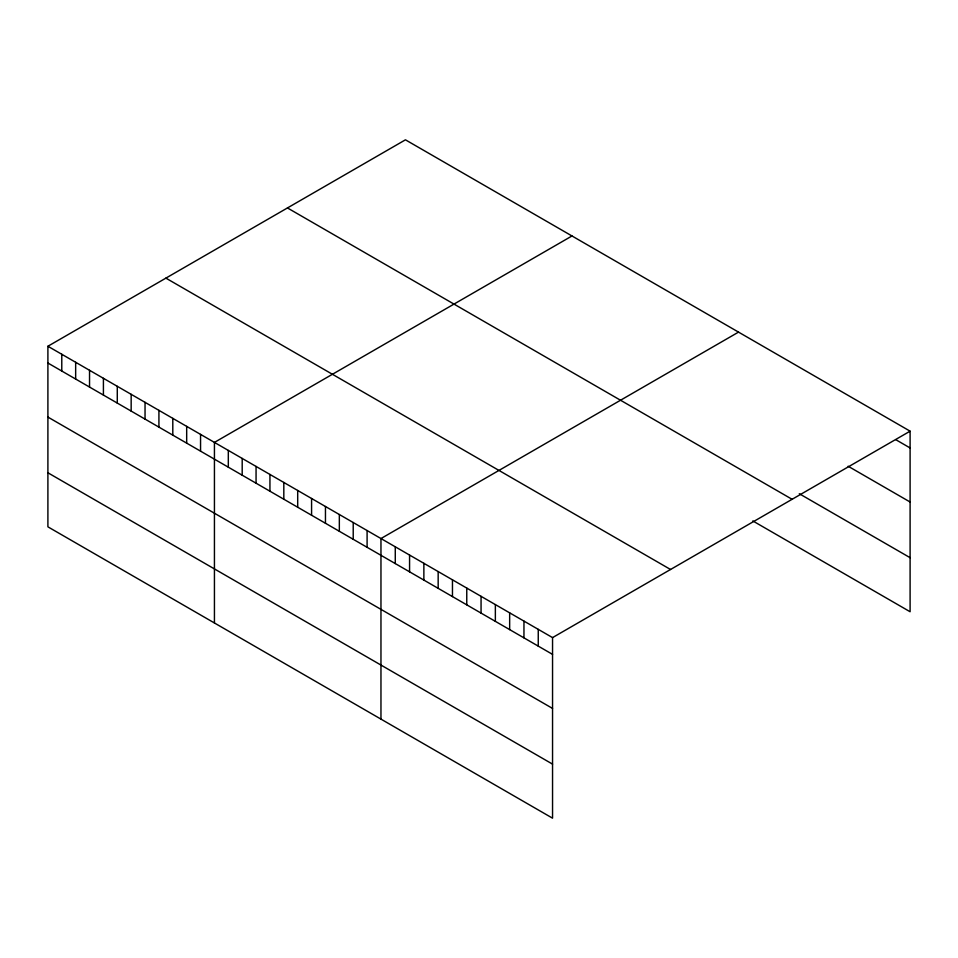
<?xml version="1.0" encoding="UTF-8"?>
<svg xmlns="http://www.w3.org/2000/svg" width="958" height="958" viewBox="0 0 958 958"><rect width="100%" height="100%" fill="white"/><g stroke="black" fill="none" stroke-linecap="round" stroke-linejoin="round"><path stroke-width="1.44" d="M47.9 346.257L552.55 637.609L552.55 818.18L47.9 526.828L47.9 346.257L405.45 139.82L910.1 431.172L910.1 611.743L752.82 520.936M571.986 235.967L214.436 442.404L214.436 622.975M738.522 332.115L380.961 538.552L380.961 719.123M552.55 637.609L910.1 431.172M895.802 439.686L910.1 447.949M848.141 466.235L910.1 502.004M799.283 493.717L910.1 557.688M287.46 207.946L792.11 499.298M165.89 278.131L670.54 569.483M47.9 363.022L552.55 654.374M47.9 417.077L552.55 708.429M47.9 472.773L552.55 764.125M538.252 629.358L538.252 646.123M523.954 621.095L523.954 637.872M509.656 612.845L509.656 629.61M495.358 604.582L495.358 621.359M481.06 596.331L481.06 613.108M466.762 588.08L466.762 604.845M452.463 579.818L452.463 596.595M438.165 571.567L438.165 588.332M423.867 563.316L423.867 580.081M409.569 555.053L409.569 571.83M395.271 546.802L395.271 563.567M367.094 530.54L367.094 547.305M353.215 522.517L353.215 539.294M339.336 514.506L339.336 531.283M325.457 506.495L325.457 523.272M311.578 498.483L311.578 515.26M297.698 490.472L297.698 507.249M283.819 482.461L283.819 499.226M269.94 474.45L269.94 491.214M256.061 466.438L256.061 483.203M242.194 458.427L242.194 475.192M228.315 450.416L228.315 467.181M200.557 434.393L200.557 451.158M186.678 426.37L186.678 443.147M172.799 418.359L172.799 435.136M158.92 410.347L158.92 427.124M145.041 402.336L145.041 419.113M131.162 394.325L131.162 411.102M117.283 386.314L117.283 403.09M103.416 378.302L103.416 395.067M89.537 370.291L89.537 387.056M75.658 362.28L75.658 379.045M61.779 354.268L61.779 371.033"/></g></svg>
